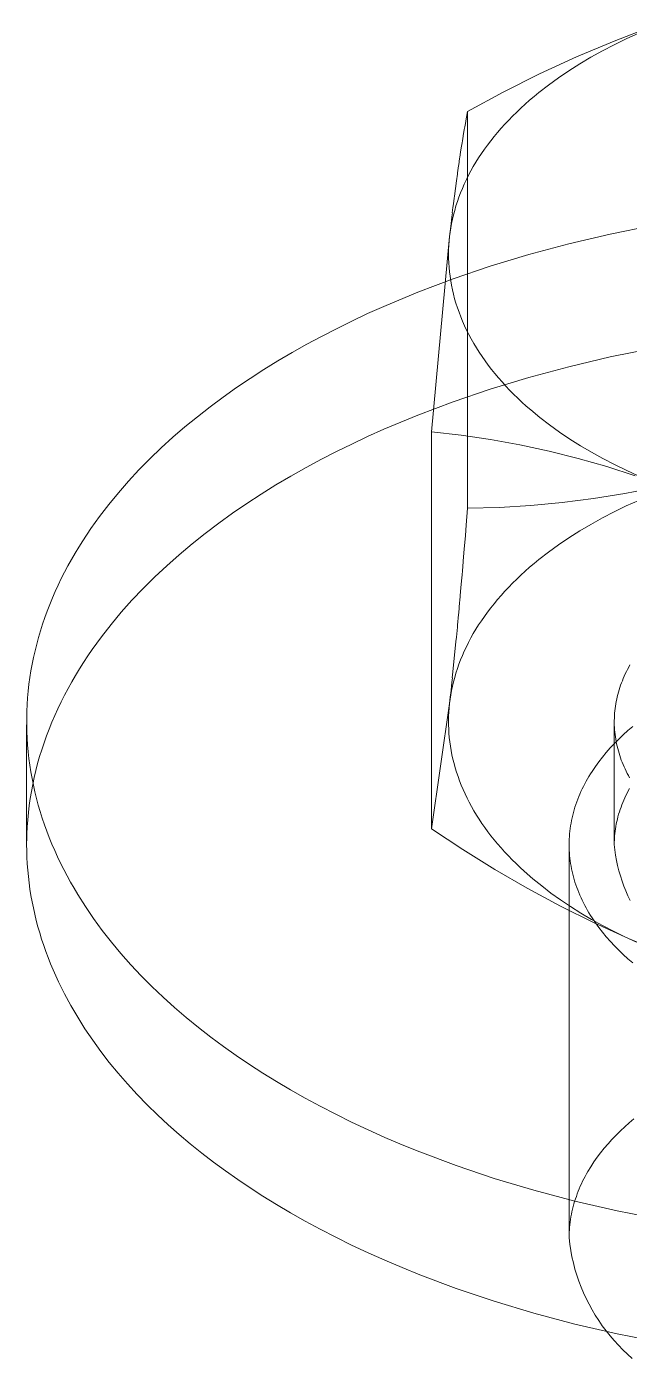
# Model space of a CAD drawing. Header units: inches. Extents: x -13 to 609, y -6 to 131.
# Drawn here: x 150.273 to 150.667, y 59.863 to 60.733 of the extents above; entities that cross this region are included whole.
import ezdxf

# ---------------------------------------------------------------- set-up
doc = ezdxf.new("R2010")
doc.units = ezdxf.units.IN
doc.layers.add('ZANO_R', color=7, linetype='Continuous', lineweight=0)

msp = doc.modelspace()

# ---------------------------------------------------------------- linework, layer by layer
at = {"layer": 'ZANO_R'}
for p, q in [((150.65711, 60.72369), (150.68189, 60.73321)), ((150.63266, 60.71337), (150.65711, 60.72369)), ((150.65725, 60.72136), (150.66516, 60.72521)), ((150.66516, 60.72521), (150.67324, 60.72888)), ((150.64201, 60.71318), (150.64953, 60.71735)), ((150.64953, 60.71735), (150.65725, 60.72136)), ((150.60854, 60.70227), (150.63266, 60.71337)), ((150.62765, 60.70438), (150.63471, 60.70886)), ((150.63471, 60.70886), (150.64201, 60.71318)), ((150.5848, 60.69039), (150.60854, 60.70227)), ((150.61428, 60.695), (150.62083, 60.69976)), ((150.62083, 60.69976), (150.62765, 60.70438)), ((150.56146, 60.67775), (150.5848, 60.69039)), ((150.60199, 60.68511), (150.60496, 60.68763)), ((150.60496, 60.68763), (150.60799, 60.69012)), ((150.60799, 60.69012), (150.61428, 60.695)), ((150.59354, 60.67739), (150.59628, 60.67999)), ((150.59628, 60.67999), (150.5991, 60.68256)), ((150.5991, 60.68256), (150.60199, 60.68511)), ((150.56003, 60.66998), (150.55964, 60.66779)), ((150.56003, 60.66998), (150.56058, 60.67303)), ((150.56075, 60.67393), (150.56058, 60.67303)), ((150.56075, 60.67393), (150.56146, 60.67775)), ((150.56146, 60.41831), (150.56146, 60.67775)), ((150.58579, 60.66944), (150.5883, 60.67211)), ((150.5883, 60.67211), (150.59088, 60.67476)), ((150.59088, 60.67476), (150.59354, 60.67739)), ((150.55858, 60.66162), (150.55809, 60.65862)), ((150.55858, 60.66162), (150.55863, 60.66189)), ((150.55931, 60.66587), (150.55863, 60.66189)), ((150.55931, 60.66587), (150.55964, 60.66779)), ((150.57657, 60.65855), (150.57875, 60.6613)), ((150.57875, 60.6613), (150.58101, 60.66403)), ((150.58101, 60.66403), (150.58336, 60.66675)), ((150.58336, 60.66675), (150.58579, 60.66944)), ((150.55713, 60.65261), (150.55692, 60.65124)), ((150.55713, 60.65261), (150.55752, 60.65509)), ((150.55786, 60.6572), (150.55752, 60.65509)), ((150.55786, 60.6572), (150.55809, 60.65862)), ((150.57051, 60.6502), (150.57245, 60.653)), ((150.57245, 60.653), (150.57447, 60.65578)), ((150.57447, 60.65578), (150.57657, 60.65855)), ((150.55566, 60.64288), (150.55627, 60.64698)), ((150.55639, 60.64784), (150.55627, 60.64698)), ((150.55639, 60.64784), (150.55692, 60.65124)), ((150.56521, 60.64173), (150.56689, 60.64457)), ((150.56689, 60.64457), (150.56866, 60.64739)), ((150.56866, 60.64739), (150.57051, 60.6502)), ((150.55417, 60.63236), (150.55478, 60.63676)), ((150.55492, 60.63772), (150.55478, 60.63676)), ((150.55492, 60.63772), (150.55556, 60.64222)), ((150.55566, 60.64288), (150.55556, 60.64222)), ((150.56067, 60.63318), (150.5621, 60.63604)), ((150.5621, 60.63604), (150.56361, 60.63889)), ((150.56361, 60.63889), (150.56521, 60.64173)), ((150.55417, 60.63236), (150.55283, 60.6223)), ((150.55689, 60.62458), (150.55807, 60.62745)), ((150.55807, 60.62745), (150.55933, 60.63032)), ((150.55933, 60.63032), (150.56067, 60.63318)), ((150.55267, 60.62101), (150.55221, 60.61739)), ((150.55268, 60.62101), (150.55284, 60.6223)), ((150.55387, 60.61596), (150.55479, 60.61884)), ((150.55479, 60.61884), (150.5558, 60.62171)), ((150.5558, 60.62171), (150.55689, 60.62458)), ((150.55118, 60.60887), (150.5515, 60.61156)), ((150.55192, 60.61504), (150.55149, 60.61156)), ((150.55159, 60.60736), (150.55227, 60.61022)), ((150.55193, 60.61504), (150.55222, 60.61739)), ((150.55227, 60.61022), (150.55303, 60.61309)), ((150.55303, 60.61309), (150.55387, 60.61596)), ((150.55043, 60.60251), (150.54968, 60.59596)), ((150.55004, 60.5988), (150.55047, 60.60164)), ((150.55043, 60.60251), (150.55065, 60.60445)), ((150.55047, 60.60164), (150.55099, 60.6045)), ((150.55117, 60.60887), (150.55065, 60.60445)), ((150.55099, 60.6045), (150.55159, 60.60736)), ((150.65453, 60.59758), (150.68233, 60.60322)), ((150.5379, 60.46822), (150.54968, 60.59596)), ((150.54919, 60.59026), (150.5494, 60.59311)), ((150.5494, 60.59311), (150.54968, 60.59596)), ((150.54968, 60.59596), (150.55004, 60.5988)), ((150.62753, 60.59122), (150.65453, 60.59758)), ((150.54902, 60.58451), (150.54907, 60.58739)), ((150.54905, 60.58162), (150.54902, 60.58451)), ((150.54907, 60.58739), (150.54919, 60.59026)), ((150.57622, 60.57653), (150.6014, 60.58419)), ((150.6014, 60.58419), (150.62753, 60.59122)), ((150.54916, 60.57871), (150.54905, 60.58162)), ((150.54935, 60.5758), (150.54916, 60.57871)), ((150.54962, 60.57289), (150.54935, 60.5758)), ((150.55202, 60.56829), (150.57622, 60.57653)), ((150.52887, 60.55954), (150.55202, 60.56829)), ((150.54998, 60.56996), (150.54962, 60.57289)), ((150.55042, 60.56703), (150.54998, 60.56996)), ((150.55094, 60.5641), (150.55042, 60.56703)), ((150.5068, 60.55031), (150.52887, 60.55954)), ((150.55155, 60.56116), (150.55094, 60.5641)), ((150.55224, 60.55822), (150.55155, 60.56116)), ((150.55302, 60.55528), (150.55224, 60.55822)), ((150.49618, 60.54555), (150.5068, 60.55031)), ((150.55388, 60.55234), (150.55302, 60.55528)), ((150.55483, 60.5494), (150.55388, 60.55234)), ((150.55586, 60.54647), (150.55483, 60.5494)), ((150.47577, 60.53573), (150.48584, 60.54068)), ((150.48584, 60.54068), (150.49618, 60.54555)), ((150.55698, 60.54354), (150.55586, 60.54647)), ((150.55819, 60.54061), (150.55698, 60.54354)), ((150.55948, 60.5377), (150.55819, 60.54061)), ((150.4564, 60.52553), (150.46599, 60.53069)), ((150.46599, 60.53069), (150.47577, 60.53573)), ((150.56086, 60.53479), (150.55948, 60.5377)), ((150.56232, 60.53188), (150.56086, 60.53479)), ((150.56387, 60.52899), (150.56232, 60.53188)), ((150.44693, 60.52019), (150.4564, 60.52553)), ((150.5655, 60.52611), (150.56387, 60.52899)), ((150.56722, 60.52325), (150.5655, 60.52611)), ((150.56902, 60.5204), (150.56722, 60.52325)), ((150.68233, 60.52285), (150.65453, 60.51722)), ((150.4284, 60.50902), (150.4376, 60.51469)), ((150.4376, 60.51469), (150.44693, 60.52019)), ((150.57091, 60.51756), (150.56902, 60.5204)), ((150.57288, 60.51474), (150.57091, 60.51756)), ((150.57493, 60.51194), (150.57288, 60.51474)), ((150.65453, 60.51722), (150.62753, 60.51086)), ((150.41935, 60.50318), (150.4284, 60.50902)), ((150.57707, 60.50915), (150.57493, 60.51194)), ((150.57928, 60.50639), (150.57707, 60.50915)), ((150.58158, 60.50365), (150.57928, 60.50639)), ((150.62753, 60.51086), (150.6014, 60.50383)), ((150.40176, 60.49101), (150.41047, 60.49718)), ((150.41047, 60.49718), (150.41935, 60.50318)), ((150.57622, 60.49616), (150.55202, 60.48793)), ((150.6014, 60.50383), (150.57622, 60.49616)), ((150.58396, 60.50093), (150.58158, 60.50365)), ((150.58641, 60.49824), (150.58396, 60.50093)), ((150.58894, 60.49556), (150.58641, 60.49824)), ((150.39324, 60.48467), (150.40176, 60.49101)), ((150.55202, 60.48793), (150.52887, 60.47917)), ((150.59155, 60.49292), (150.58894, 60.49556)), ((150.59423, 60.4903), (150.59155, 60.49292)), ((150.59698, 60.48771), (150.59423, 60.4903)), ((150.59981, 60.48515), (150.59698, 60.48771)), ((150.38493, 60.47817), (150.39324, 60.48467)), ((150.52887, 60.47917), (150.5068, 60.46995)), ((150.60271, 60.48262), (150.59981, 60.48515)), ((150.60871, 60.47766), (150.60271, 60.48262)), ((150.36894, 60.4647), (150.37682, 60.47152)), ((150.37682, 60.47152), (150.38493, 60.47817)), ((150.5068, 60.46995), (150.49618, 60.46518)), ((150.61497, 60.47282), (150.60871, 60.47766)), ((150.62149, 60.46813), (150.61497, 60.47282)), ((150.3613, 60.45774), (150.36894, 60.4647)), ((150.49618, 60.46518), (150.48584, 60.46032)), ((150.5379, 60.46822), (150.5379, 60.20878)), ((150.55725, 60.46607), (150.5379, 60.46822)), ((150.57652, 60.46327), (150.55725, 60.46607)), ((150.59569, 60.45981), (150.57652, 60.46327)), ((150.62825, 60.46357), (150.62149, 60.46813)), ((150.63523, 60.45917), (150.62825, 60.46357)), ((150.35391, 60.45062), (150.3613, 60.45774)), ((150.47577, 60.45536), (150.46599, 60.45032)), ((150.48584, 60.46032), (150.47577, 60.45536)), ((150.61472, 60.45571), (150.59569, 60.45981)), ((150.63361, 60.45096), (150.61472, 60.45571)), ((150.64243, 60.45492), (150.63523, 60.45917)), ((150.64982, 60.45084), (150.64243, 60.45492)), ((150.34677, 60.44336), (150.35391, 60.45062)), ((150.45596, 60.44492), (150.44605, 60.43932)), ((150.46599, 60.45032), (150.45596, 60.44492)), ((150.65232, 60.44558), (150.63361, 60.45096)), ((150.65738, 60.44692), (150.64982, 60.45084)), ((150.67084, 60.43956), (150.65232, 60.44558)), ((150.66512, 60.44316), (150.65738, 60.44692)), ((150.33333, 60.42842), (150.33991, 60.43596)), ((150.33991, 60.43596), (150.34677, 60.44336)), ((150.44605, 60.43932), (150.43629, 60.43354)), ((150.673, 60.43957), (150.66512, 60.44316)), ((150.32705, 60.42075), (150.33333, 60.42842)), ((150.42669, 60.42758), (150.41725, 60.42143)), ((150.43629, 60.43354), (150.42669, 60.42758)), ((150.66413, 60.42804), (150.64375, 60.42476)), ((150.6844, 60.43198), (150.66413, 60.42804)), ((150.32107, 60.41296), (150.32705, 60.42075)), ((150.41725, 60.42143), (150.408, 60.41509)), ((150.56058, 60.40735), (150.56146, 60.41831)), ((150.5821, 60.41892), (150.56146, 60.41831)), ((150.60271, 60.4202), (150.5821, 60.41892)), ((150.62327, 60.42215), (150.60271, 60.4202)), ((150.64375, 60.42476), (150.62327, 60.42215)), ((150.66516, 60.41982), (150.65725, 60.41598)), ((150.67324, 60.4235), (150.66516, 60.41982)), ((150.3154, 60.40504), (150.32107, 60.41296)), ((150.408, 60.41509), (150.39894, 60.40858)), ((150.64953, 60.41197), (150.64201, 60.4078)), ((150.65725, 60.41598), (150.64953, 60.41197)), ((150.31006, 60.39701), (150.3154, 60.40504)), ((150.3901, 60.40189), (150.38148, 60.39502)), ((150.39894, 60.40858), (150.3901, 60.40189)), ((150.55964, 60.3959), (150.56003, 60.40059)), ((150.56058, 60.40735), (150.56003, 60.40059)), ((150.63471, 60.40347), (150.62765, 60.399)), ((150.64201, 60.4078), (150.63471, 60.40347)), ((150.30505, 60.38887), (150.30752, 60.39295)), ((150.30752, 60.39295), (150.31006, 60.39701)), ((150.38148, 60.39502), (150.3731, 60.38798)), ((150.55863, 60.38381), (150.55931, 60.39187)), ((150.55964, 60.3959), (150.55931, 60.39187)), ((150.62083, 60.39438), (150.61428, 60.38962)), ((150.62765, 60.399), (150.62083, 60.39438)), ((150.30039, 60.38064), (150.30268, 60.38477)), ((150.30268, 60.38477), (150.30505, 60.38887)), ((150.3731, 60.38798), (150.36497, 60.38077)), ((150.55809, 60.37747), (150.55858, 60.38326)), ((150.55863, 60.38381), (150.55858, 60.38326)), ((150.60799, 60.38473), (150.60496, 60.38224)), ((150.61428, 60.38962), (150.60799, 60.38473)), ((150.29607, 60.37231), (150.29819, 60.37648)), ((150.29819, 60.37648), (150.30039, 60.38064)), ((150.36497, 60.38077), (150.35711, 60.37339)), ((150.55752, 60.37087), (150.55786, 60.37477)), ((150.55809, 60.37747), (150.55786, 60.37477)), ((150.59628, 60.3746), (150.59354, 60.372)), ((150.5991, 60.37718), (150.59628, 60.3746)), ((150.60199, 60.37973), (150.5991, 60.37718)), ((150.60496, 60.38224), (150.60199, 60.37973)), ((150.29212, 60.36389), (150.29405, 60.36811)), ((150.29405, 60.36811), (150.29607, 60.37231)), ((150.34953, 60.36585), (150.34224, 60.35816)), ((150.35711, 60.37339), (150.34953, 60.36585)), ((150.55692, 60.36397), (150.55713, 60.36638)), ((150.55752, 60.37087), (150.55713, 60.36638)), ((150.5883, 60.36673), (150.58579, 60.36406)), ((150.59088, 60.36938), (150.5883, 60.36673)), ((150.59354, 60.372), (150.59088, 60.36938)), ((150.28852, 60.3554), (150.29027, 60.35965)), ((150.29027, 60.35965), (150.29212, 60.36389)), ((150.34224, 60.35816), (150.33526, 60.35031)), ((150.55627, 60.35669), (150.55566, 60.34998)), ((150.55627, 60.35669), (150.55639, 60.35812)), ((150.55692, 60.36397), (150.55639, 60.35812)), ((150.58101, 60.35865), (150.57875, 60.35592)), ((150.58336, 60.36136), (150.58101, 60.35865)), ((150.58579, 60.36406), (150.58336, 60.36136)), ((150.2853, 60.34683), (150.28687, 60.35112)), ((150.28687, 60.35112), (150.28852, 60.3554)), ((150.33526, 60.35031), (150.32859, 60.34232)), ((150.55556, 60.34893), (150.55492, 60.34198)), ((150.55556, 60.34893), (150.55566, 60.34998)), ((150.57447, 60.3504), (150.57245, 60.34761)), ((150.57657, 60.35317), (150.57447, 60.3504)), ((150.57875, 60.35592), (150.57657, 60.35317)), ((150.28246, 60.3382), (150.28384, 60.34252)), ((150.28384, 60.34252), (150.2853, 60.34683)), ((150.32859, 60.34232), (150.32226, 60.33418)), ((150.55478, 60.34052), (150.55417, 60.33411)), ((150.55478, 60.34052), (150.55492, 60.34198)), ((150.56689, 60.33918), (150.56521, 60.33635)), ((150.56866, 60.34201), (150.56689, 60.33918)), ((150.57051, 60.34482), (150.56866, 60.34201)), ((150.57245, 60.34761), (150.57051, 60.34482)), ((150.28, 60.32952), (150.28118, 60.33387)), ((150.28118, 60.33387), (150.28246, 60.3382)), ((150.32226, 60.33418), (150.31922, 60.33007)), ((150.55389, 60.3312), (150.55193, 60.31148)), ((150.55389, 60.3312), (150.55417, 60.33411)), ((150.5621, 60.33066), (150.56067, 60.3278)), ((150.56361, 60.33351), (150.5621, 60.33066)), ((150.56521, 60.33635), (150.56361, 60.33351)), ((150.27793, 60.3208), (150.27891, 60.32516)), ((150.27891, 60.32516), (150.28, 60.32952)), ((150.3134, 60.32174), (150.31063, 60.31753)), ((150.31627, 60.32592), (150.3134, 60.32174)), ((150.31922, 60.33007), (150.31627, 60.32592)), ((150.55807, 60.32207), (150.55689, 60.3192)), ((150.55933, 60.32494), (150.55807, 60.32207)), ((150.56067, 60.3278), (150.55933, 60.32494)), ((150.27624, 60.31203), (150.27703, 60.31642)), ((150.27703, 60.31642), (150.27793, 60.3208)), ((150.30795, 60.31329), (150.30536, 60.30902)), ((150.31063, 60.31753), (150.30795, 60.31329)), ((150.55479, 60.31345), (150.55387, 60.31058)), ((150.5558, 60.31633), (150.55479, 60.31345)), ((150.55689, 60.3192), (150.5558, 60.31633)), ((150.66521, 60.31152), (150.66595, 60.31298)), ((150.66595, 60.31298), (150.66672, 60.31444)), ((150.66672, 60.31444), (150.66752, 60.31588)), ((150.27495, 60.30324), (150.27554, 60.30764)), ((150.27554, 60.30764), (150.27624, 60.31203)), ((150.30286, 60.30473), (150.30046, 60.3004)), ((150.30536, 60.30902), (150.30286, 60.30473)), ((150.55065, 60.29941), (150.55117, 60.3043)), ((150.5515, 60.30736), (150.55118, 60.3043)), ((150.55149, 60.30736), (150.55192, 60.31148)), ((150.55227, 60.30484), (150.55159, 60.30198)), ((150.55303, 60.30771), (150.55227, 60.30484)), ((150.55387, 60.31058), (150.55303, 60.30771)), ((150.66199, 60.30411), (150.66257, 60.3056)), ((150.66257, 60.3056), (150.66318, 60.30709)), ((150.66318, 60.30709), (150.66383, 60.30858)), ((150.66383, 60.30858), (150.6645, 60.31005)), ((150.6645, 60.31005), (150.66521, 60.31152)), ((150.27405, 60.29443), (150.27445, 60.29884)), ((150.27445, 60.29884), (150.27495, 60.30324)), ((150.29815, 60.29605), (150.29594, 60.29168)), ((150.30046, 60.3004), (150.29815, 60.29605)), ((150.55047, 60.29626), (150.55004, 60.29341)), ((150.55018, 60.29509), (150.55043, 60.29733)), ((150.55065, 60.29941), (150.55043, 60.29733)), ((150.55099, 60.29912), (150.55047, 60.29626)), ((150.55159, 60.30198), (150.55099, 60.29912)), ((150.65921, 60.29502), (150.65959, 60.29655)), ((150.65959, 60.29655), (150.66, 60.29807)), ((150.66, 60.29807), (150.66045, 60.29958)), ((150.66045, 60.29958), (150.66093, 60.3011)), ((150.66093, 60.3011), (150.66144, 60.3026)), ((150.66144, 60.3026), (150.66199, 60.30411)), ((150.27354, 60.28561), (150.27375, 60.29002)), ((150.27375, 60.29002), (150.27405, 60.29443)), ((150.29383, 60.28728), (150.29182, 60.28287)), ((150.29594, 60.29168), (150.29383, 60.28728)), ((150.54968, 60.29057), (150.5379, 60.20878)), ((150.54941, 60.28784), (150.54921, 60.28509)), ((150.54968, 60.29057), (150.54941, 60.28784)), ((150.55018, 60.29509), (150.54968, 60.29057)), ((150.55004, 60.29341), (150.54968, 60.29057)), ((150.65764, 60.28581), (150.65782, 60.28735)), ((150.65782, 60.28735), (150.65803, 60.28889)), ((150.65803, 60.28889), (150.65827, 60.29043)), ((150.65827, 60.29043), (150.65855, 60.29196)), ((150.65855, 60.29196), (150.65886, 60.29349)), ((150.65886, 60.29349), (150.65921, 60.29502)), ((150.27344, 60.2812), (150.27354, 60.28561)), ((150.27344, 60.27679), (150.27344, 60.2812)), ((150.28991, 60.27842), (150.2881, 60.27396)), ((150.29182, 60.28287), (150.28991, 60.27842)), ((150.54908, 60.28232), (150.54902, 60.27955)), ((150.54902, 60.27955), (150.54904, 60.27677)), ((150.54921, 60.28509), (150.54908, 60.28232)), ((150.65728, 60.19843), (150.65728, 60.27809)), ((150.65729, 60.27963), (150.65733, 60.28118)), ((150.65729, 60.27809), (150.65729, 60.27963)), ((150.65732, 60.27655), (150.65729, 60.27809)), ((150.65733, 60.28118), (150.6574, 60.28272)), ((150.6574, 60.28272), (150.6575, 60.28426)), ((150.6575, 60.28426), (150.65764, 60.28581)), ((150.27343, 60.19843), (150.27343, 60.27679)), ((150.27353, 60.27238), (150.27344, 60.27679)), ((150.27372, 60.26797), (150.27353, 60.27238)), ((150.28639, 60.26949), (150.28479, 60.26499)), ((150.2881, 60.27396), (150.28639, 60.26949)), ((150.54904, 60.27677), (150.54913, 60.27398)), ((150.54913, 60.27398), (150.54929, 60.27118)), ((150.54929, 60.27118), (150.54953, 60.26837)), ((150.65739, 60.275), (150.65732, 60.27655)), ((150.65749, 60.27346), (150.65739, 60.275)), ((150.65763, 60.27192), (150.65749, 60.27346)), ((150.6578, 60.27039), (150.65763, 60.27192)), ((150.658, 60.26885), (150.6578, 60.27039)), ((150.66026, 60.26746), (150.66319, 60.27027)), ((150.66319, 60.27027), (150.66622, 60.27301)), ((150.66622, 60.27301), (150.66933, 60.2757)), ((150.27402, 60.26357), (150.27372, 60.26797)), ((150.2744, 60.25917), (150.27402, 60.26357)), ((150.28479, 60.26499), (150.28329, 60.26047)), ((150.54953, 60.26837), (150.54985, 60.26555)), ((150.54985, 60.26555), (150.55025, 60.26273)), ((150.55025, 60.26273), (150.55072, 60.25991)), ((150.65208, 60.2587), (150.6547, 60.26168)), ((150.6547, 60.26168), (150.65743, 60.2646)), ((150.65743, 60.2646), (150.66026, 60.26746)), ((150.65824, 60.26732), (150.658, 60.26885)), ((150.65851, 60.26579), (150.65824, 60.26732)), ((150.65882, 60.26427), (150.65851, 60.26579)), ((150.65916, 60.26275), (150.65882, 60.26427)), ((150.65953, 60.26123), (150.65916, 60.26275)), ((150.65994, 60.25972), (150.65953, 60.26123)), ((150.27489, 60.25478), (150.2744, 60.25917)), ((150.27548, 60.2504), (150.27489, 60.25478)), ((150.28189, 60.25594), (150.2806, 60.2514)), ((150.28329, 60.26047), (150.28189, 60.25594)), ((150.55072, 60.25991), (150.55127, 60.25708)), ((150.55127, 60.25708), (150.5519, 60.25425)), ((150.5519, 60.25425), (150.5526, 60.25142)), ((150.64492, 60.24946), (150.64718, 60.25259)), ((150.64718, 60.25259), (150.64957, 60.25567)), ((150.64957, 60.25567), (150.65208, 60.2587)), ((150.66038, 60.25822), (150.65994, 60.25972)), ((150.66085, 60.25671), (150.66038, 60.25822)), ((150.66136, 60.25522), (150.66085, 60.25671)), ((150.66189, 60.25373), (150.66136, 60.25522)), ((150.66246, 60.25225), (150.66189, 60.25373)), ((150.66306, 60.25077), (150.66246, 60.25225)), ((150.27616, 60.24602), (150.27548, 60.2504)), ((150.27694, 60.24166), (150.27616, 60.24602)), ((150.27941, 60.24684), (150.27833, 60.24228)), ((150.2806, 60.2514), (150.27941, 60.24684)), ((150.5526, 60.25142), (150.55339, 60.24859)), ((150.55339, 60.24859), (150.55426, 60.24576)), ((150.55426, 60.24576), (150.5552, 60.24293)), ((150.64076, 60.24305), (150.64175, 60.24467)), ((150.64175, 60.24467), (150.64277, 60.24628)), ((150.64277, 60.24628), (150.64492, 60.24946)), ((150.66369, 60.24931), (150.66306, 60.25077)), ((150.66435, 60.24785), (150.66369, 60.24931)), ((150.66505, 60.24639), (150.66435, 60.24785)), ((150.66577, 60.24495), (150.66505, 60.24639)), ((150.66652, 60.24351), (150.66577, 60.24495)), ((150.66731, 60.24208), (150.66652, 60.24351)), ((150.27736, 60.2377), (150.27649, 60.23311)), ((150.27782, 60.2373), (150.27694, 60.24166)), ((150.27833, 60.24228), (150.27736, 60.2377)), ((150.27879, 60.23296), (150.27782, 60.2373)), ((150.5552, 60.24293), (150.55623, 60.24011)), ((150.55623, 60.24011), (150.55733, 60.23729)), ((150.55733, 60.23729), (150.55851, 60.23447)), ((150.63554, 60.23314), (150.63632, 60.23482)), ((150.63632, 60.23482), (150.63714, 60.23649)), ((150.63714, 60.23649), (150.63799, 60.23814)), ((150.63799, 60.23814), (150.63888, 60.23979)), ((150.63888, 60.23979), (150.63981, 60.24143)), ((150.63981, 60.24143), (150.64076, 60.24305)), ((150.66727, 60.23507), (150.66645, 60.23357)), ((150.27573, 60.22851), (150.27508, 60.22391)), ((150.27649, 60.23311), (150.27573, 60.22851)), ((150.27985, 60.22862), (150.27879, 60.23296)), ((150.28101, 60.22431), (150.27985, 60.22862)), ((150.55851, 60.23447), (150.55978, 60.23166)), ((150.55978, 60.23166), (150.56112, 60.22886)), ((150.56112, 60.22886), (150.56255, 60.22607)), ((150.56255, 60.22607), (150.56405, 60.22329)), ((150.63217, 60.22465), (150.63277, 60.22636)), ((150.63277, 60.22636), (150.6334, 60.22807)), ((150.6334, 60.22807), (150.63408, 60.22977)), ((150.63408, 60.22977), (150.63479, 60.23146)), ((150.63479, 60.23146), (150.63554, 60.23314)), ((150.66287, 60.22598), (150.66226, 60.22444)), ((150.66352, 60.22752), (150.66287, 60.22598)), ((150.6642, 60.22904), (150.66352, 60.22752)), ((150.66492, 60.23056), (150.6642, 60.22904)), ((150.66567, 60.23207), (150.66492, 60.23056)), ((150.66645, 60.23357), (150.66567, 60.23207)), ((150.27453, 60.2193), (150.2741, 60.21469)), ((150.27508, 60.22391), (150.27453, 60.2193)), ((150.28227, 60.22), (150.28101, 60.22431)), ((150.28362, 60.21572), (150.28227, 60.22)), ((150.56405, 60.22329), (150.56563, 60.22051)), ((150.56563, 60.22051), (150.56729, 60.21775)), ((150.56729, 60.21775), (150.56903, 60.21501)), ((150.62973, 60.216), (150.63014, 60.21774)), ((150.63014, 60.21774), (150.63059, 60.21948)), ((150.63059, 60.21948), (150.63108, 60.22121)), ((150.63108, 60.22121), (150.6316, 60.22293)), ((150.6316, 60.22293), (150.63217, 60.22465)), ((150.66015, 60.21823), (150.65971, 60.21666)), ((150.66062, 60.21979), (150.66015, 60.21823)), ((150.66113, 60.22135), (150.66062, 60.21979)), ((150.66168, 60.2229), (150.66113, 60.22135)), ((150.66226, 60.22444), (150.66168, 60.2229)), ((150.27377, 60.21007), (150.27355, 60.20545)), ((150.2741, 60.21469), (150.27377, 60.21007)), ((150.28506, 60.21145), (150.28362, 60.21572)), ((150.28659, 60.20719), (150.28506, 60.21145)), ((150.5379, 60.20878), (150.55834, 60.19514)), ((150.56903, 60.21501), (150.57084, 60.21228)), ((150.57084, 60.21228), (150.57274, 60.20956)), ((150.57274, 60.20956), (150.57471, 60.20686)), ((150.62825, 60.20724), (150.62847, 60.209)), ((150.62847, 60.209), (150.62872, 60.21075)), ((150.62872, 60.21075), (150.62902, 60.2125)), ((150.62902, 60.2125), (150.62935, 60.21425)), ((150.62935, 60.21425), (150.62973, 60.216)), ((150.65806, 60.20876), (150.65784, 60.20718)), ((150.65832, 60.21035), (150.65806, 60.20876)), ((150.65861, 60.21193), (150.65832, 60.21035)), ((150.65894, 60.21351), (150.65861, 60.21193)), ((150.65931, 60.21509), (150.65894, 60.21351)), ((150.65971, 60.21666), (150.65931, 60.21509)), ((150.27355, 60.20545), (150.27344, 60.20083)), ((150.28822, 60.20296), (150.28659, 60.20719)), ((150.28993, 60.19874), (150.28822, 60.20296)), ((150.57471, 60.20686), (150.57675, 60.20418)), ((150.57675, 60.20418), (150.57887, 60.20151)), ((150.57887, 60.20151), (150.58107, 60.19887)), ((150.62776, 60.19842), (150.62778, 60.20018)), ((150.62778, 60.20018), (150.62784, 60.20195)), ((150.62784, 60.20195), (150.62793, 60.20371)), ((150.62793, 60.20371), (150.62807, 60.20548)), ((150.62807, 60.20548), (150.62825, 60.20724)), ((150.6574, 60.20241), (150.65733, 60.20081)), ((150.65751, 60.204), (150.6574, 60.20241)), ((150.65766, 60.20559), (150.65751, 60.204)), ((150.65784, 60.20718), (150.65766, 60.20559)), ((150.27343, 60.19843), (150.27347, 60.19426)), ((150.27347, 60.19426), (150.2736, 60.1901)), ((150.29174, 60.19455), (150.28993, 60.19874)), ((150.29363, 60.19038), (150.29174, 60.19455)), ((150.55834, 60.19514), (150.57921, 60.18216)), ((150.58107, 60.19887), (150.58334, 60.19624)), ((150.58334, 60.19624), (150.58568, 60.19364)), ((150.58568, 60.19364), (150.58809, 60.19106)), ((150.58809, 60.19106), (150.59058, 60.18851)), ((150.62778, 60.19665), (150.62776, 60.19842)), ((150.62776, 60.19489), (150.62776, 59.94125)), ((150.62784, 60.19489), (150.62778, 60.19665)), ((150.62794, 60.19312), (150.62784, 60.19489)), ((150.62807, 60.19136), (150.62794, 60.19312)), ((150.62825, 60.1896), (150.62807, 60.19136)), ((150.65728, 60.19843), (150.65765, 60.19496)), ((150.65765, 60.19496), (150.65814, 60.19151)), ((150.65814, 60.19151), (150.65874, 60.18808)), ((150.2736, 60.1901), (150.27382, 60.18594)), ((150.27382, 60.18594), (150.27413, 60.18178)), ((150.29561, 60.18623), (150.29363, 60.19038)), ((150.29767, 60.1821), (150.29561, 60.18623)), ((150.59058, 60.18851), (150.59313, 60.18598)), ((150.59313, 60.18598), (150.59575, 60.18347)), ((150.59575, 60.18347), (150.59844, 60.18099)), ((150.62847, 60.18784), (150.62825, 60.1896)), ((150.62873, 60.18609), (150.62847, 60.18784)), ((150.62902, 60.18433), (150.62873, 60.18609)), ((150.62936, 60.18258), (150.62902, 60.18433)), ((150.62973, 60.18084), (150.62936, 60.18258)), ((150.65874, 60.18808), (150.65946, 60.18467)), ((150.65946, 60.18467), (150.66031, 60.18128)), ((150.27413, 60.18178), (150.27453, 60.17763)), ((150.27453, 60.17763), (150.27501, 60.17348)), ((150.29982, 60.17799), (150.29767, 60.1821)), ((150.30206, 60.17392), (150.29982, 60.17799)), ((150.30437, 60.16986), (150.30206, 60.17392)), ((150.57921, 60.18216), (150.60049, 60.16985)), ((150.59844, 60.18099), (150.60402, 60.17612)), ((150.60402, 60.17612), (150.60986, 60.17136)), ((150.63014, 60.1791), (150.62973, 60.18084)), ((150.63059, 60.17736), (150.63014, 60.1791)), ((150.63108, 60.17563), (150.63059, 60.17736)), ((150.63161, 60.17391), (150.63108, 60.17563)), ((150.63217, 60.17219), (150.63161, 60.17391)), ((150.66031, 60.18128), (150.66126, 60.17793)), ((150.66126, 60.17793), (150.66234, 60.17462)), ((150.66234, 60.17462), (150.66353, 60.17134)), ((150.27501, 60.17348), (150.27558, 60.16934)), ((150.27558, 60.16934), (150.27624, 60.16521)), ((150.27624, 60.16521), (150.27698, 60.16109)), ((150.30677, 60.16584), (150.30437, 60.16986)), ((150.31182, 60.15787), (150.30677, 60.16584)), ((150.60049, 60.16985), (150.62214, 60.15822)), ((150.60986, 60.17136), (150.61593, 60.16673)), ((150.61593, 60.16673), (150.62224, 60.16222)), ((150.63277, 60.17047), (150.63217, 60.17219)), ((150.63341, 60.16877), (150.63277, 60.17047)), ((150.63409, 60.16707), (150.63341, 60.16877)), ((150.6348, 60.16538), (150.63409, 60.16707)), ((150.63555, 60.16369), (150.6348, 60.16538)), ((150.66353, 60.17134), (150.66483, 60.16811)), ((150.66483, 60.16811), (150.66624, 60.16492)), ((150.66624, 60.16492), (150.66777, 60.16179)), ((150.27698, 60.16109), (150.27781, 60.15697)), ((150.27781, 60.15697), (150.27872, 60.15287)), ((150.31717, 60.15001), (150.31182, 60.15787)), ((150.62214, 60.15822), (150.64415, 60.14728)), ((150.62224, 60.16222), (150.62877, 60.15785)), ((150.62877, 60.15785), (150.63551, 60.15362)), ((150.63633, 60.16202), (150.63555, 60.16369)), ((150.63715, 60.16035), (150.63633, 60.16202)), ((150.638, 60.1587), (150.63715, 60.16035)), ((150.63889, 60.15705), (150.638, 60.1587)), ((150.63981, 60.15541), (150.63889, 60.15705)), ((150.27872, 60.15287), (150.27972, 60.14878)), ((150.27972, 60.14878), (150.28081, 60.1447)), ((150.32283, 60.14228), (150.31717, 60.15001)), ((150.63551, 60.15362), (150.64244, 60.14954)), ((150.64077, 60.15378), (150.63981, 60.15541)), ((150.64176, 60.15217), (150.64077, 60.15378)), ((150.64278, 60.15056), (150.64176, 60.15217)), ((150.64244, 60.14954), (150.64955, 60.1456)), ((150.64493, 60.14738), (150.64278, 60.15056)), ((150.28081, 60.1447), (150.28197, 60.14063)), ((150.28197, 60.14063), (150.28322, 60.13657)), ((150.32878, 60.13467), (150.32283, 60.14228)), ((150.64415, 60.14728), (150.66649, 60.13705)), ((150.64719, 60.14425), (150.64493, 60.14738)), ((150.64958, 60.14117), (150.64719, 60.14425)), ((150.64955, 60.1456), (150.65683, 60.14181)), ((150.65209, 60.13814), (150.64958, 60.14117)), ((150.65683, 60.14181), (150.66426, 60.13818)), ((150.28322, 60.13657), (150.28456, 60.13254)), ((150.28456, 60.13254), (150.28598, 60.12851)), ((150.33501, 60.12719), (150.32878, 60.13467)), ((150.65471, 60.13516), (150.65209, 60.13814)), ((150.65744, 60.13224), (150.65471, 60.13516)), ((150.66027, 60.12938), (150.65744, 60.13224)), ((150.66426, 60.13818), (150.67184, 60.1347)), ((150.66649, 60.13705), (150.68915, 60.12753)), ((150.28598, 60.12851), (150.28747, 60.1245)), ((150.28747, 60.1245), (150.28905, 60.12051)), ((150.34152, 60.11985), (150.33501, 60.12719)), ((150.6632, 60.12657), (150.66027, 60.12938)), ((150.66623, 60.12383), (150.6632, 60.12657)), ((150.66935, 60.12114), (150.66623, 60.12383)), ((150.28905, 60.12051), (150.29071, 60.11654)), ((150.29071, 60.11654), (150.29245, 60.11259)), ((150.34828, 60.11265), (150.34152, 60.11985)), ((150.35529, 60.10559), (150.34828, 60.11265)), ((150.29245, 60.11259), (150.29426, 60.10865)), ((150.29426, 60.10865), (150.29616, 60.10474)), ((150.29616, 60.10474), (150.29813, 60.10085)), ((150.36254, 60.09868), (150.35529, 60.10559)), ((150.29813, 60.10085), (150.3023, 60.09312)), ((150.37002, 60.09192), (150.36254, 60.09868)), ((150.3023, 60.09312), (150.30676, 60.0855)), ((150.37771, 60.08532), (150.37002, 60.09192)), ((150.30676, 60.0855), (150.31151, 60.07796)), ((150.31151, 60.07796), (150.31655, 60.07053)), ((150.3856, 60.07887), (150.37771, 60.08532)), ((150.39368, 60.07258), (150.3856, 60.07887)), ((150.31655, 60.07053), (150.32185, 60.06321)), ((150.40194, 60.06644), (150.39368, 60.07258)), ((150.32185, 60.06321), (150.32742, 60.056)), ((150.41037, 60.06047), (150.40194, 60.06644)), ((150.41895, 60.05466), (150.41037, 60.06047)), ((150.32742, 60.056), (150.33324, 60.04891)), ((150.42768, 60.04901), (150.41895, 60.05466)), ((150.33324, 60.04891), (150.33931, 60.04193)), ((150.43662, 60.04348), (150.42768, 60.04901)), ((150.44586, 60.03801), (150.43662, 60.04348)), ((150.33931, 60.04193), (150.34561, 60.03508)), ((150.34561, 60.03508), (150.35214, 60.02836)), ((150.45538, 60.03262), (150.44586, 60.03801)), ((150.35214, 60.02836), (150.35888, 60.02177)), ((150.46521, 60.02731), (150.45538, 60.03262)), ((150.47532, 60.02208), (150.46521, 60.02731)), ((150.35888, 60.02177), (150.36583, 60.01531)), ((150.48572, 60.01696), (150.47532, 60.02208)), ((150.49641, 60.01193), (150.48572, 60.01696)), ((150.67012, 60.0192), (150.66708, 60.01661)), ((150.36583, 60.01531), (150.37298, 60.00898)), ((150.37298, 60.00898), (150.38031, 60.00279)), ((150.50738, 60.00701), (150.49641, 60.01193)), ((150.65848, 60.00852), (150.65579, 60.00571)), ((150.66125, 60.01127), (150.65848, 60.00852)), ((150.66412, 60.01397), (150.66125, 60.01127)), ((150.66708, 60.01661), (150.66412, 60.01397)), ((150.38031, 60.00279), (150.38782, 59.99675)), ((150.51864, 60.00221), (150.50738, 60.00701)), ((150.53016, 59.99753), (150.51864, 60.00221)), ((150.65073, 59.99993), (150.64836, 59.99697)), ((150.65321, 60.00284), (150.65073, 59.99993)), ((150.65579, 60.00571), (150.65321, 60.00284)), ((150.38782, 59.99675), (150.3955, 59.99084)), ((150.3955, 59.99084), (150.40333, 59.98507)), ((150.55403, 59.98857), (150.53016, 59.99753)), ((150.64396, 59.99091), (150.64194, 59.98781)), ((150.6461, 59.99396), (150.64396, 59.99091)), ((150.64836, 59.99697), (150.6461, 59.99396)), ((150.40333, 59.98507), (150.41131, 59.97945)), ((150.57893, 59.98018), (150.55403, 59.98857)), ((150.63914, 59.98309), (150.63827, 59.98149)), ((150.64004, 59.98467), (150.63914, 59.98309)), ((150.64194, 59.98781), (150.64004, 59.98467)), ((150.41131, 59.97945), (150.41943, 59.97398)), ((150.41943, 59.97398), (150.42768, 59.96865)), ((150.60481, 59.97242), (150.57893, 59.98018)), ((150.63441, 59.9734), (150.63374, 59.97176)), ((150.63511, 59.97503), (150.63441, 59.9734)), ((150.63585, 59.97666), (150.63511, 59.97503)), ((150.63663, 59.97828), (150.63585, 59.97666)), ((150.63743, 59.97989), (150.63663, 59.97828)), ((150.63827, 59.98149), (150.63743, 59.97989)), ((150.42768, 59.96865), (150.43662, 59.96311)), ((150.6316, 59.96534), (150.60481, 59.97242)), ((150.6314, 59.96512), (150.6309, 59.96345)), ((150.63193, 59.96679), (150.6314, 59.96512)), ((150.65921, 59.95899), (150.6316, 59.96534)), ((150.6325, 59.96845), (150.63193, 59.96679)), ((150.6331, 59.97011), (150.6325, 59.96845)), ((150.63374, 59.97176), (150.6331, 59.97011)), ((150.43662, 59.96311), (150.44586, 59.95765)), ((150.44586, 59.95765), (150.45538, 59.95225)), ((150.62928, 59.95671), (150.62896, 59.95501)), ((150.62963, 59.9584), (150.62928, 59.95671)), ((150.63002, 59.96009), (150.62963, 59.9584)), ((150.63044, 59.96177), (150.63002, 59.96009)), ((150.6309, 59.96345), (150.63044, 59.96177)), ((150.68757, 59.9534), (150.65921, 59.95899)), ((150.45538, 59.95225), (150.46521, 59.94694)), ((150.62806, 59.9482), (150.62793, 59.94649)), ((150.62823, 59.94991), (150.62806, 59.9482)), ((150.62844, 59.95161), (150.62823, 59.94991)), ((150.62868, 59.95331), (150.62844, 59.95161)), ((150.62896, 59.95501), (150.62868, 59.95331)), ((150.46521, 59.94694), (150.47532, 59.94172)), ((150.47532, 59.94172), (150.48572, 59.93659)), ((150.62776, 59.94125), (150.62824, 59.93714)), ((150.62793, 59.94649), (150.62784, 59.94478)), ((150.48572, 59.93659), (150.49641, 59.93157)), ((150.49641, 59.93157), (150.50738, 59.92665)), ((150.62824, 59.93714), (150.62887, 59.93305)), ((150.62887, 59.93305), (150.62964, 59.92898)), ((150.50738, 59.92665), (150.51864, 59.92185)), ((150.51864, 59.92185), (150.53016, 59.91717)), ((150.62964, 59.92898), (150.63056, 59.92494)), ((150.63056, 59.92494), (150.63161, 59.92093)), ((150.53016, 59.91717), (150.55403, 59.90821)), ((150.63161, 59.92093), (150.6328, 59.91697)), ((150.6328, 59.91697), (150.63413, 59.91304)), ((150.63413, 59.91304), (150.63559, 59.90917)), ((150.55403, 59.90821), (150.57893, 59.89982)), ((150.63559, 59.90917), (150.63719, 59.90535)), ((150.63719, 59.90535), (150.63892, 59.90158)), ((150.57893, 59.89982), (150.60481, 59.89206)), ((150.63892, 59.90158), (150.64078, 59.89788)), ((150.64078, 59.89788), (150.64277, 59.89425)), ((150.60481, 59.89206), (150.6316, 59.88498)), ((150.64277, 59.89425), (150.64488, 59.89069)), ((150.64488, 59.89069), (150.64712, 59.8872)), ((150.64712, 59.8872), (150.64947, 59.88379)), ((150.6316, 59.88498), (150.65921, 59.87862)), ((150.64947, 59.88379), (150.65195, 59.88047)), ((150.65195, 59.88047), (150.65453, 59.87724)), ((150.65921, 59.87862), (150.68757, 59.87304)), ((150.65453, 59.87724), (150.65723, 59.87409)), ((150.65723, 59.87409), (150.66004, 59.87105)), ((150.66004, 59.87105), (150.66295, 59.8681)), ((150.66295, 59.8681), (150.66596, 59.86526)), ((150.66596, 59.86526), (150.66907, 59.86252))]:
    msp.add_line(p, q, dxfattribs=at)

doc.saveas('drawing.dxf')
